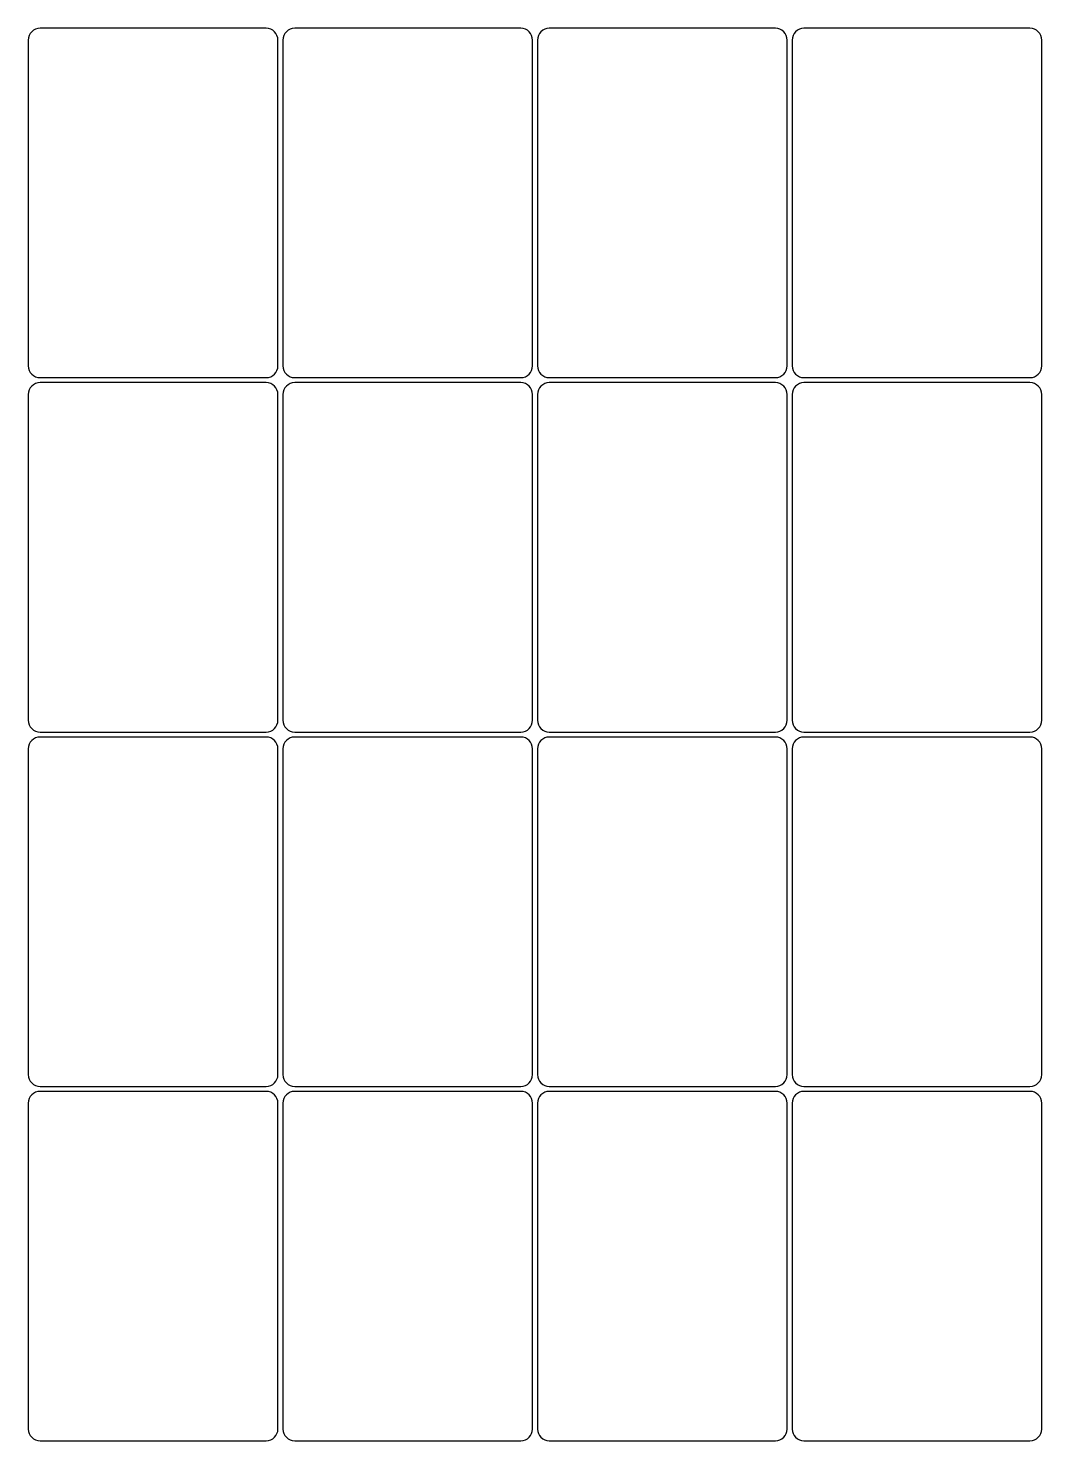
# Model space of a CAD drawing. Header units: inches. Extents: x 0.4 to 10.6, y -15.6 to -1.4.
import ezdxf

# ---------------------------------------------------------------- set-up
doc = ezdxf.new("R2010")
doc.units = ezdxf.units.IN

msp = doc.modelspace()

# ---------------------------------------------------------------- linework, layer by layer
for p, q in [((0.427, -1.545), (0.427, -4.809)), ((2.809, -1.427), (0.545, -1.427)), ((2.927, -4.809), (2.927, -1.545)), ((2.977, -1.545), (2.977, -4.809)), ((5.359, -1.427), (3.095, -1.427)), ((5.477, -4.809), (5.477, -1.545)), ((5.527, -1.545), (5.527, -4.809)), ((7.909, -1.427), (5.645, -1.427)), ((8.027, -4.809), (8.027, -1.545)), ((8.077, -1.545), (8.077, -4.809)), ((10.459, -1.427), (8.195, -1.427)), ((10.577, -4.809), (10.577, -1.545)), ((0.545, -4.927), (2.809, -4.927)), ((3.095, -4.927), (5.359, -4.927)), ((5.645, -4.927), (7.909, -4.927)), ((8.195, -4.927), (10.459, -4.927)), ((2.809, -4.977), (0.545, -4.977)), ((5.359, -4.977), (3.095, -4.977)), ((7.909, -4.977), (5.645, -4.977)), ((10.459, -4.977), (8.195, -4.977)), ((0.427, -5.095), (0.427, -8.359)), ((2.927, -8.359), (2.927, -5.095)), ((2.977, -5.095), (2.977, -8.359)), ((5.477, -8.359), (5.477, -5.095)), ((5.527, -5.095), (5.527, -8.359)), ((8.027, -8.359), (8.027, -5.095)), ((8.077, -5.095), (8.077, -8.359)), ((10.577, -8.359), (10.577, -5.095)), ((0.545, -8.477), (2.809, -8.477)), ((3.095, -8.477), (5.359, -8.477)), ((5.645, -8.477), (7.909, -8.477)), ((8.195, -8.477), (10.459, -8.477)), ((2.809, -8.527), (0.545, -8.527)), ((5.359, -8.527), (3.095, -8.527)), ((7.909, -8.527), (5.645, -8.527)), ((10.459, -8.527), (8.195, -8.527)), ((0.427, -8.645), (0.427, -11.909)), ((2.927, -11.909), (2.927, -8.645)), ((2.977, -8.645), (2.977, -11.909)), ((5.477, -11.909), (5.477, -8.645)), ((5.527, -8.645), (5.527, -11.909)), ((8.027, -11.909), (8.027, -8.645)), ((8.077, -8.645), (8.077, -11.909)), ((10.577, -11.909), (10.577, -8.645)), ((0.545, -12.027), (2.809, -12.027)), ((3.095, -12.027), (5.359, -12.027)), ((5.645, -12.027), (7.909, -12.027)), ((8.195, -12.027), (10.459, -12.027)), ((2.809, -12.077), (0.545, -12.077)), ((5.359, -12.077), (3.095, -12.077)), ((7.909, -12.077), (5.645, -12.077)), ((10.459, -12.077), (8.195, -12.077)), ((0.427, -12.195), (0.427, -15.459)), ((2.927, -15.459), (2.927, -12.195)), ((2.977, -12.195), (2.977, -15.459)), ((5.477, -15.459), (5.477, -12.195)), ((5.527, -12.195), (5.527, -15.459)), ((8.027, -15.459), (8.027, -12.195)), ((8.077, -12.195), (8.077, -15.459)), ((10.577, -15.459), (10.577, -12.195)), ((0.545, -15.577), (2.809, -15.577)), ((3.095, -15.577), (5.359, -15.577)), ((5.645, -15.577), (7.909, -15.577)), ((8.195, -15.577), (10.459, -15.577))]:
    msp.add_line(p, q)
for centre, start, end in [((0.545, -1.545), 90, 180), ((2.809, -1.545), 0, 90), ((3.095, -1.545), 90, 180), ((5.359, -1.545), 0, 90), ((5.645, -1.545), 90, 180), ((7.909, -1.545), 0, 90), ((8.195, -1.545), 90, 180), ((10.459, -1.545), 0, 90), ((0.545, -4.809), 180, 270), ((2.809, -4.809), 270, 360), ((3.095, -4.809), 180, 270), ((5.359, -4.809), 270, 360), ((5.645, -4.809), 180, 270), ((7.909, -4.809), 270, 360), ((8.195, -4.809), 180, 270), ((10.459, -4.809), 270, 360), ((0.545, -5.095), 90, 180), ((2.809, -5.095), 0, 90), ((3.095, -5.095), 90, 180), ((5.359, -5.095), 0, 90), ((5.645, -5.095), 90, 180), ((7.909, -5.095), 0, 90), ((8.195, -5.095), 90, 180), ((10.459, -5.095), 0, 90), ((0.545, -8.359), 180, 270), ((2.809, -8.359), 270, 360), ((3.095, -8.359), 180, 270), ((5.359, -8.359), 270, 360), ((5.645, -8.359), 180, 270), ((7.909, -8.359), 270, 360), ((8.195, -8.359), 180, 270), ((10.459, -8.359), 270, 360), ((0.545, -8.645), 90, 180), ((2.809, -8.645), 0, 90), ((3.095, -8.645), 90, 180), ((5.359, -8.645), 0, 90), ((5.645, -8.645), 90, 180), ((7.909, -8.645), 0, 90), ((8.195, -8.645), 90, 180), ((10.459, -8.645), 0, 90), ((0.545, -11.909), 180, 270), ((2.809, -11.909), 270, 360), ((3.095, -11.909), 180, 270), ((5.359, -11.909), 270, 360), ((5.645, -11.909), 180, 270), ((7.909, -11.909), 270, 360), ((8.195, -11.909), 180, 270), ((10.459, -11.909), 270, 360), ((0.545, -12.195), 90, 180), ((2.809, -12.195), 0, 90), ((3.095, -12.195), 90, 180), ((5.359, -12.195), 0, 90), ((5.645, -12.195), 90, 180), ((7.909, -12.195), 0, 90), ((8.195, -12.195), 90, 180), ((10.459, -12.195), 0, 90), ((0.545, -15.459), 180, 270), ((2.809, -15.459), 270, 360), ((3.095, -15.459), 180, 270), ((5.359, -15.459), 270, 360), ((5.645, -15.459), 180, 270), ((7.909, -15.459), 270, 360), ((8.195, -15.459), 180, 270), ((10.459, -15.459), 270, 360)]:
    msp.add_arc(centre, 0.118, start, end)

doc.saveas('drawing.dxf')
